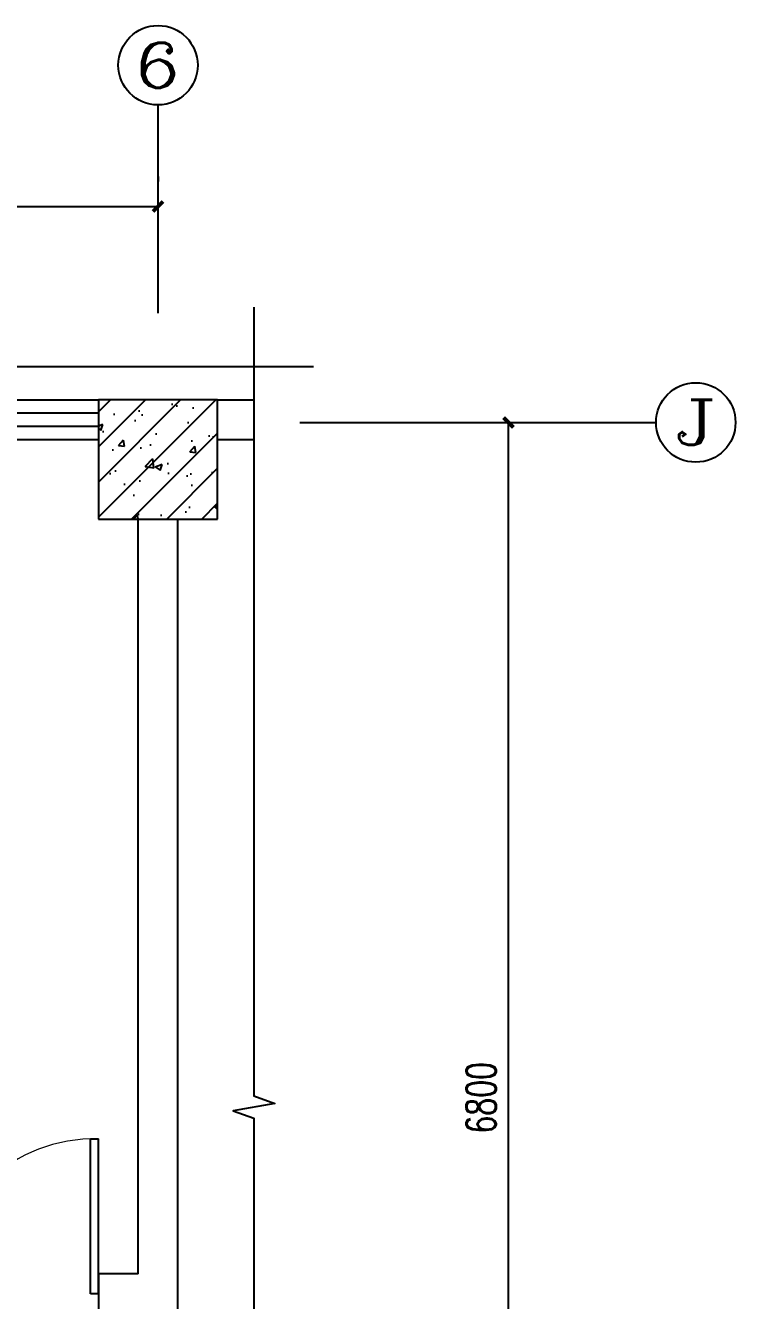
# Model space of a CAD drawing. Extents: x 888742 to 1277419, y 9079 to 622358.
# Drawn here: x 1094208 to 1097782, y 124901 to 131319 of the extents above; entities that cross this region are included whole.
import ezdxf
from ezdxf.enums import TextEntityAlignment as Align

# ---------------------------------------------------------------- set-up
doc = ezdxf.new("R2010")
doc.units = 0
doc.header["$LTSCALE"] = 1000
doc.header["$MEASUREMENT"] = 0
for name, color, linetype in [('AXIS', 3, 'Continuous'), ('COLUMN', 2, 'Continuous'), ('PUB_HATCH', 252, 'Continuous'), ('TWT_DIM', 3, 'Continuous'), ('TWT_SYMB', 3, 'Continuous'), ('WALL', 2, 'Continuous'), ('WINDOW', 142, 'Continuous')]:
    doc.layers.add(name, color=color, linetype=linetype)
doc.styles.add('_TCH_AXIS', font='COMPLEX', dxfattribs={"bigfont": 'GBCBIG'})
doc.styles.add('_TCH_DIM_T3', font='SIMPLEX', dxfattribs={"width": 0.705882, "bigfont": 'GBCBIG'})
doc.dimstyles.new('_TWT_ARCH&&50', dxfattribs={"dimtxt": 148.75, "dimasz": 50, "dimexe": 125, "dimexo": 150, "dimgap": 63.125, "dimtad": 1, "dimdec": 0, "dimzin": 0, "dimdsep": 46, "dimtxsty": '_TCH_DIM_T3', "dimblk": 'ARCHTICK', "dimcen": 0.09, "dimclrt": 7, "dimazin": 2, "dimtfac": 1, "dimtdec": 0, "dimtix": 1, "dimtmove": 2, "dimatfit": 3, "dimfxl": 1, "dimtolj": 1, "dimtzin": 0, "dimarcsym": 0})

# ---------------------------------------------------------------- blocks, each defined once
blk = doc.blocks.new('_ArchTick')
at = {"color": 0, "linetype": 'ByBlock', "const_width": 0.4}
blk.add_lwpolyline([(-0.5, -0.5), (0.5, 0.5)], dxfattribs=at)
blk = doc.blocks.new('*D145')
at = {"layer": 'Defpoints', "color": 0, "transparency": 16777216}
for p in [(1095439.1, 129321.1), (1096639.4, 129321.1), (1095439.1, 122521.1)]:
    blk.add_point(p, dxfattribs=at)
at = {"layer": 'TWT_DIM', "color": 0, "lineweight": -2, "transparency": 16777216}
for p, q in [((1095589.1, 129321.1), (1096764.4, 129321.1)), ((1096639.4, 122521.1), (1096639.4, 129321.1)), ((1095589.1, 122521.1), (1096764.4, 122521.1))]:
    blk.add_line(p, q, dxfattribs=at)
at = {"layer": 'TWT_DIM', "color": 0, "lineweight": -2, "transparency": 16777216, "xscale": 50, "yscale": 50, "zscale": 50}
for p, rotation in [((1096639.4, 129321.1), 90), ((1096639.4, 122521.1), 270)]:
    blk.add_blockref('_ArchTick', p, dxfattribs=dict(at, rotation=rotation))
at = {"layer": 'TWT_DIM', "color": 7, "transparency": 16777216, "insert": (1096501.9, 125921.1), "char_height": 148.75, "attachment_point": 5, "rotation": 90, "style": '_TCH_DIM_T3'}
blk.add_mtext('\\A1;6800', dxfattribs=at)
blk = doc.blocks.new('*D148')
at = {"layer": 'Defpoints', "color": 0, "transparency": 16777216}
for p in [(1091775.5, 130408.4), (1094875.5, 130408.4), (1094875.5, 130408.4)]:
    blk.add_point(p, dxfattribs=at)
at = {"layer": 'TWT_DIM', "color": 0, "lineweight": -2, "transparency": 16777216}
for p, q in [((1091775.5, 130558.4), (1091775.5, 130533.4)), ((1094875.5, 130558.4), (1094875.5, 130533.4)), ((1091775.5, 130408.4), (1094875.5, 130408.4))]:
    blk.add_line(p, q, dxfattribs=at)
at = {"layer": 'TWT_DIM', "color": 0, "lineweight": -2, "transparency": 16777216, "xscale": 50, "yscale": 50, "zscale": 50, "rotation": 180}
blk.add_blockref('_ArchTick', (1091775.5, 130408.4), dxfattribs=at)
at = {"layer": 'TWT_DIM', "color": 0, "lineweight": -2, "transparency": 16777216, "xscale": 50, "yscale": 50, "zscale": 50}
blk.add_blockref('_ArchTick', (1094875.5, 130408.4), dxfattribs=at)
at = {"layer": 'TWT_DIM', "color": 7, "transparency": 16777216, "insert": (1093325.5, 130545.9), "char_height": 148.75, "attachment_point": 5, "style": '_TCH_DIM_T3'}
blk.add_mtext('\\A1;3100', dxfattribs=at)
blk = doc.blocks.new('$DorLib2D$00000001')
for p, q in [((0.45, 0.975), (0.5, 0.975)), ((0.45, 0), (0.45, 0.975)), ((0.5, 0), (0.5, 0.975)), ((0.5, 0), (0.45, 0))]:
    blk.add_line(p, q)
at = {"lineweight": 13}
blk.add_arc((0.475, 0), 0.975, 91.46928, 180, dxfattribs=at)
blk = doc.blocks.new('$WINLIB2D$00000001')
at = {"color": 0}
for points in [[(-0.5, 0.5), (-0.5, -0.5)], [(-0.5, 0.5), (0.5, 0.5)], [(0.5, -0.5), (0.5, 0.5)], [(0.5, 0.1667), (-0.5, 0.1667)], [(0.5, -0.1667), (-0.5, -0.1667)], [(-0.5, -0.5), (0.5, -0.5)]]:
    blk.add_lwpolyline(points, dxfattribs=at)

msp = doc.modelspace()

# ---------------------------------------------------------------- hatches: boundary and pattern name
at = {"layer": 'PUB_HATCH'}
h = msp.add_hatch(dxfattribs=at)
h.set_pattern_fill('钢筋混凝土', color=256, scale=50, style=0)
h.set_pattern_definition([(45, (0, 0), (-88.388348, 88.388348), []), (50, (0, 0), (358.63009, -31.37607), [37.5, -412.5]), (355, (0, 0), (-69.37567, 376.09607), [30, -330]), (100.4514, (29.9, -2.6), (289.25469, 344.71977), [31.8701, -350.57106]), (46.1842, (0, 100), (533.62052, -82.7595), [56.25, -618.75]), (96.6356, (44.47, 93.1), (467.33135, 487.05894), [47.80514, -525.8565]), (351.1842, (0, 100), (467.33097, 487.0593), [45, -495]), (21, (50, 75), (298.45353, -201.309445), [37.5, -412.5]), (326, (50, 75), (121.65767, 362.57502), [30, -330]), (71.4514, (74.87, 58.22), (420.11131, 161.26525), [31.8701, -350.57106]), (37.5, (0, 0), (6.079928, 166.446927), [0, -326, 0, -335, 0, -331.25]), (7.5, (0, 0), (131.53477, 197.205856), [0, -191, 0, -318.5, 0, -126.25]), (327.5, (-111.5, 0), (266.911218, -11.277436), [0, -125, 0, -390, 0, -517.5]), (317.5, (-161.5, 0), (291.593085, 50.05249), [0, -162.5, 0, -259, 0, -367.5])])
h.paths.add_polyline_path([(1094575.5, 128834.8), (1095175.5, 128834.8), (1095175.5, 129434.8), (1094575.5, 129434.8)])

# ---------------------------------------------------------------- linework, layer by layer
at = {"layer": 'AXIS'}
for p, q in [((1094875.5, 129870.9, 0), (1094875.5, 130919.4, 0)), ((1095589.1, 129321.1, 0), (1097381.9, 129321.1, 0))]:
    msp.add_line(p, q, dxfattribs=at)
for centre in [(1094875.5, 131119.4), (1097581.9, 129321.1)]:
    msp.add_circle(centre, 200, dxfattribs=at)
at = {"layer": 'COLUMN'}
for p, q in [((1095175.5, 129434.8), (1094575.5, 129434.8)), ((1094575.5, 129434.8), (1094575.5, 128834.8)), ((1095175.5, 128834.8), (1095175.5, 129434.8)), ((1094575.5, 128834.8), (1095175.5, 128834.8))]:
    msp.add_line(p, q, dxfattribs=at)
at = {"layer": 'TWT_SYMB'}
for points in [[(1095358.1, 129902.1), (1095358.1, 125930.8), (1095463.1, 125892.6), (1095253.1, 125855.5), (1095358.1, 125818.3), (1095358.1, 121847)], [(1087903.8, 129602.1), (1091724.7, 129602.1), (1091762.9, 129707.1), (1091800, 129497.1), (1091837.2, 129602.1), (1095658.1, 129602.1)]]:
    msp.add_lwpolyline(points, dxfattribs=at)
at = {"layer": 'WALL'}
for p, q in [((1095175.5, 129434.8), (1095358.1, 129434.8)), ((1095358.1, 129434.8), (1095358.1, 129234.8)), ((1095175.5, 129234.8), (1095358.1, 129234.8)), ((1094775.5, 125034.8), (1094775.5, 128834.8)), ((1094975.5, 124934.8), (1094975.5, 128834.8)), ((1094775.5, 125034.8), (1094575.8, 125034.8)), ((1094575.8, 125034.8), (1094575.8, 124834.8)), ((1094975.5, 123034.8), (1094975.5, 124934.8))]:
    msp.add_line(p, q, dxfattribs=at)

# ---------------------------------------------------------------- block references
at = {"layer": 'WINDOW'}
for name, p, xscale, yscale, zscale, rotation in [('$WINLIB2D$00000001', (1093825.5, 129334.8), 1500, -200, 1500, 359.9999998958506), ('$DorLib2D$00000001', (1094175.8, 124934.8), 800, 800, 800, 359.9999999788311)]:
    msp.add_blockref(name, p, dxfattribs=dict(at, xscale=xscale, yscale=yscale, zscale=zscale, rotation=rotation))

# ---------------------------------------------------------------- texts
at = {"layer": 'AXIS', "color": 7, "style": '_TCH_AXIS'}
for s, width, p, p2 in [('6', 1.5, (1094762.4, 131006.3), (1094988.6, 131006.3)), ('J', 1.909091, (1097468.8, 129208), (1097695.1, 129208))]:
    msp.add_text(s, height=226.3, dxfattribs=dict(at, width=width)).set_placement(p, p2, align=Align.FIT)

# ---------------------------------------------------------------- dimensions: what is measured, and where the dimension line sits
at = {"layer": 'TWT_DIM'}
for p1, p2, distance, picture, middle in [((1091775.5, 130408.4), (1094875.5, 130408.4), 0, '*D148', (1093325.5, 130545.9)), ((1095439.1, 122521.1), (1095439.1, 129321.1), -1200.3, '*D145', (1096501.9, 125921.1))]:
    dim = msp.add_aligned_dim(p1=p1, p2=p2, distance=distance, dimstyle='_TWT_ARCH&&50', dxfattribs=at)
    dim.commit()
    dim.dimension.update_dxf_attribs({"geometry": picture, "text_midpoint": middle})

doc.saveas('drawing.dxf')
